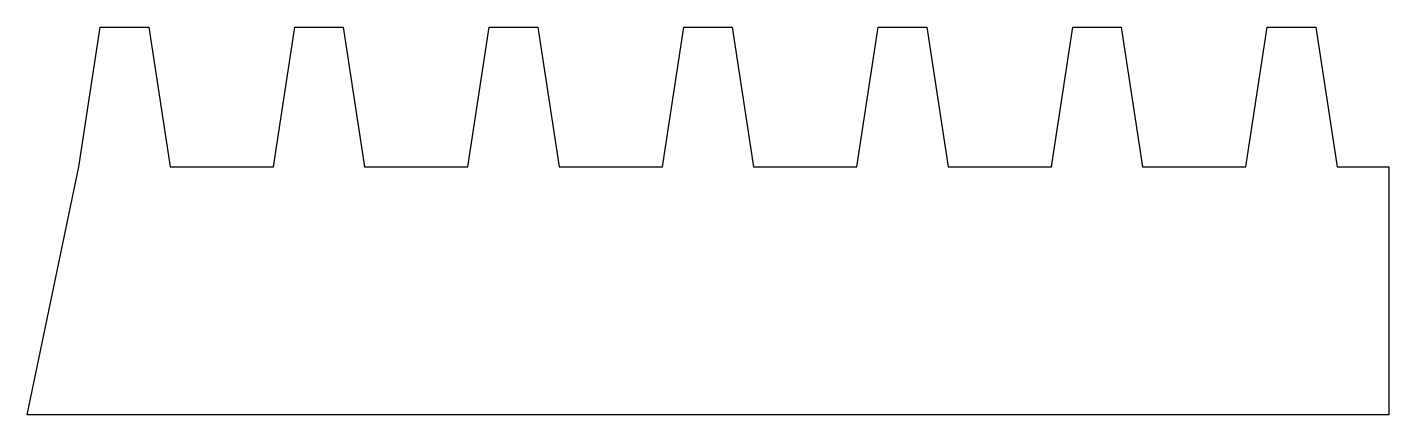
# Model space of a CAD drawing. Extents: x 0 to 22, y 0 to 6.2.
import ezdxf

# ---------------------------------------------------------------- set-up
doc = ezdxf.new("R2010")
doc.units = 0

msp = doc.modelspace()

# ---------------------------------------------------------------- linework, layer by layer
for p, q in [((0.835398, 4), (1.178097, 6.25)), ((1.178097, 6.25), (1.963495, 6.25)), ((1.963495, 6.25), (2.306194, 4)), ((3.976991, 4), (4.31969, 6.25)), ((4.31969, 6.25), (5.105088, 6.25)), ((5.105088, 6.25), (5.447787, 4)), ((7.118583, 4), (7.461283, 6.25)), ((7.461283, 6.25), (8.246681, 6.25)), ((8.246681, 6.25), (8.58938, 4)), ((10.260176, 4), (10.602875, 6.25)), ((10.602875, 6.25), (11.388273, 6.25)), ((11.388273, 6.25), (11.730972, 4)), ((13.401769, 4), (13.744468, 6.25)), ((13.744468, 6.25), (14.529866, 6.25)), ((14.529866, 6.25), (14.872565, 4)), ((16.543361, 4), (16.886061, 6.25)), ((16.886061, 6.25), (17.671459, 6.25)), ((17.671459, 6.25), (18.014158, 4)), ((19.684954, 4), (20.027653, 6.25)), ((20.027653, 6.25), (20.813051, 6.25)), ((20.813051, 6.25), (21.15575, 4)), ((0, 0), (0.835398, 4)), ((2.306194, 4), (3.976991, 4)), ((5.447787, 4), (7.118583, 4)), ((8.58938, 4), (10.260176, 4)), ((11.730972, 4), (13.401769, 4)), ((14.872565, 4), (16.543361, 4)), ((18.014158, 4), (19.684954, 4)), ((21.15575, 4), (21.991149, 4)), ((21.991149, 4), (21.991149, 0)), ((21.991149, 0), (0, 0))]:
    msp.add_line(p, q)

doc.saveas('drawing.dxf')
